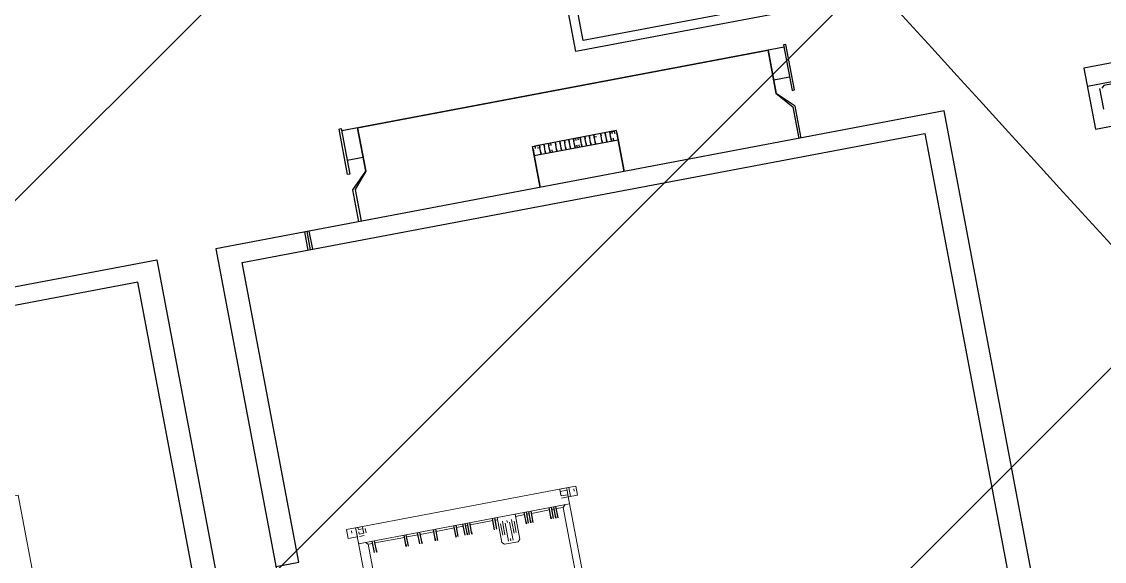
# Model space of a CAD drawing. Extents: x 407440 to 411585, y 6041728 to 6045069.
# Drawn here: x 410407.67 to 410434.59, y 6044278.68 to 6044292.09 of the extents above; entities that cross this region are included whole.
import ezdxf

# ---------------------------------------------------------------- set-up
doc = ezdxf.new("R2010")
doc.units = 0
doc.header["$LTSCALE"] = 5
doc.linetypes.add('foc-TIELINE', pattern=[1.875, 1.25, -0.625])
doc.layers.add('C-WS-T', color=13, linetype='Continuous', lineweight=9)
for name, color, linetype in [('P-BUFFER-PURPLE', 187, 'foc-TIELINE'), ('P-PROPOSED-EXISTING-H', 59, 'Continuous'), ('T-TIE', 201, 'foc-TIELINE')]:
    doc.layers.add(name, color=color, linetype=linetype)
doc.styles.add('80CG', font='ARIALN.TTF', dxfattribs={"height": 10})
doc.dimstyles.new('Compass 5 000', dxfattribs={"dimscale": 5, "dimtxt": 9, "dimasz": 2, "dimexe": 0.2, "dimexo": 0.0625, "dimgap": 0.5, "dimtad": 0, "dimtih": 1, "dimtoh": 1, "dimzin": 0, "dimdsep": 46, "dimtxsty": '80CG', "dimcen": 0.1, "dimse1": 1, "dimse2": 1, "dimclrd": 256, "dimclrt": 256, "dimaunit": 1, "dimadec": 4, "dimazin": 0, "dimtfac": 0.06, "dimtofl": 0, "dimtmove": 0, "dimatfit": 1, "dimfxl": 0.2, "dimtolj": 1, "dimtzin": 0, "dimlwd": -1, "dimarcsym": 0})

# ---------------------------------------------------------------- blocks, each defined once
blk = doc.blocks.new('P-RIG-877')
at = {"layer": 'T-TIE', "linetype": 'ByBlock', "lineweight": 25}
for points in [[(-3.9609, 7.3477), (-4.2708, 7.3477), (-4.2708, -9.816), (-3.9609, -9.816)], [(-4.4316, -11.2511), (-4.6612, -11.2511), (-4.6612, -11.2626), (-4.4316, -11.2626)], [(-4.3627, -12.1925), (-4.3512, -12.1925)], [(-4.3627, -12.2155), (-4.3512, -12.2155)], [(-4.3627, -12.2385), (-4.3512, -12.2385)], [(-4.3627, -12.3188), (-4.3512, -12.3188)], [(-4.3627, -12.3418), (-4.3512, -12.3418)], [(-4.3627, -12.3992), (-4.3512, -12.3992)], [(-4.3627, -12.4222), (-4.3512, -12.4222)], [(-4.3971, -12.4681), (-4.3856, -12.4681)], [(-4.3627, -12.4681), (-4.3512, -12.4681)], [(-4.3971, -12.5025), (-4.3856, -12.5025)], [(-4.3627, -12.5025), (-4.3512, -12.5025)], [(-4.3627, -12.5255), (-4.3512, -12.5255)], [(-4.4316, -13.5128), (-4.6612, -13.5128), (-4.6612, -13.5013), (-4.4316, -13.5013)]]:
    blk.add_lwpolyline(points, close=True, dxfattribs=at)
for points in [[(-4.179, -9.816), (-4.179, -9.3912)], [(-4.156, -9.5749), (-4.1675, -9.5864), (-4.1675, -9.7357), (-4.156, -9.7471)], [(-4.156, -9.7586), (-4.0527, -9.7586)], [(8.4383, -11.343), (8.2202, -11.343), (8.1513, -11.2741), (7.9906, -11.2741), (7.9906, -10.5393), (-4.1905, -10.5393), (-4.1905, -14.2246), (7.9906, -14.2246), (7.9906, -13.1914), (8.0021, -13.1914), (7.9217, -13.1684)], [(-2.5832, -14.2246), (-2.5832, -14.1098), (-4.0986, -14.1098), (-4.0986, -10.6541), (7.8873, -10.6541), (7.8873, -11.5037), (7.9906, -11.5037)], [(-5.7404, -10.8952), (-4.8219, -10.8952), (-4.8219, -12.2844), (-5.7404, -12.2844)], [(-5.7404, -10.9526), (-4.8678, -10.9526), (-4.8678, -12.2385), (-5.7404, -12.2385)], [(-4.6497, -11.2626), (-4.6497, -13.5013)], [(-4.5004, -11.343), (-4.5004, -11.2626)], [(-4.1905, -11.2626), (-4.3512, -11.2626), (-4.4316, -11.343), (-4.3512, -11.2741), (-4.1905, -11.2741)], [(-4.6497, -13.421), (-4.6497, -11.343), (-4.4316, -11.343), (-4.6497, -11.343)], [(-4.3856, -12.1581), (-4.3512, -12.1581), (-4.3971, -12.1581), (-4.3971, -12.5714)], [(-4.3512, -12.1581), (-4.1905, -12.1581), (-4.3512, -12.1581)], [(-4.3512, -12.5829), (-4.3512, -12.1581)], [(-4.3971, -12.1925), (-4.3856, -12.1925), (-4.3971, -12.1925), (-4.3856, -12.1925), (-4.3971, -12.1925), (-4.3971, -12.1696), (-4.3856, -12.1696)], [(-4.3856, -12.1811), (-4.3971, -12.1811)], [(-4.3512, -12.2155), (-4.3627, -12.2155), (-4.3742, -12.2155), (-4.3856, -12.2155), (-4.3971, -12.2155), (-4.3856, -12.2155), (-4.3971, -12.2155), (-4.3856, -12.2155)], [(-4.3512, -12.1925), (-4.3627, -12.1925), (-4.3742, -12.1925), (-4.3856, -12.1925)], [(-4.3512, -12.1811), (-4.3627, -12.1811)], [(-4.3512, -12.2385), (-4.3627, -12.2385), (-4.3742, -12.2385), (-4.3856, -12.2385), (-4.3971, -12.2385), (-4.3856, -12.2385), (-4.3971, -12.2385), (-4.3856, -12.2385)], [(-4.3512, -12.2729), (-4.3627, -12.2729), (-4.3742, -12.2729), (-4.3856, -12.2729), (-4.3971, -12.2729), (-4.3856, -12.2729), (-4.3971, -12.2729)], [(-4.3856, -12.2614), (-4.3856, -12.2729)], [(-4.3627, -12.2729), (-4.3512, -12.2729), (-4.3512, -12.2614)], [(-4.3512, -12.2959), (-4.3627, -12.2959), (-4.3512, -12.2959), (-4.3627, -12.2959), (-4.3742, -12.2959), (-4.3856, -12.2959), (-4.3971, -12.2959), (-4.3856, -12.2959), (-4.3971, -12.2959), (-4.3856, -12.2959)], [(-4.3512, -12.3188), (-4.3627, -12.3188), (-4.3742, -12.3188), (-4.3856, -12.3188), (-4.3971, -12.3188), (-4.3856, -12.3188), (-4.3971, -12.3188), (-4.3856, -12.3188)], [(-4.3512, -12.3418), (-4.3627, -12.3418), (-4.3742, -12.3418), (-4.3856, -12.3418), (-4.3971, -12.3418), (-4.3856, -12.3418), (-4.3971, -12.3418), (-4.3856, -12.3418)], [(-4.3856, -12.3533), (-4.3971, -12.3533)], [(-4.3856, -12.3647), (-4.3971, -12.3647)], [(-4.3512, -12.3762), (-4.3627, -12.3762), (-4.3512, -12.3762), (-4.3627, -12.3762), (-4.3742, -12.3762), (-4.3856, -12.3762), (-4.3971, -12.3762), (-4.3856, -12.3762), (-4.3971, -12.3762), (-4.3856, -12.3762)], [(-4.3512, -12.3533), (-4.3627, -12.3533)], [(-4.3512, -12.3647), (-4.3627, -12.3647)], [(-4.3512, -12.3992), (-4.3627, -12.3992), (-4.3742, -12.3992), (-4.3856, -12.3992), (-4.3971, -12.3992), (-4.3856, -12.3992), (-4.3971, -12.3992), (-4.3856, -12.3992)], [(-4.3512, -12.4222), (-4.3627, -12.4222), (-4.3742, -12.4222), (-4.3856, -12.4222), (-4.3971, -12.4222), (-4.3856, -12.4222), (-4.3971, -12.4222), (-4.3856, -12.4222)], [(-4.3512, -12.4451), (-4.3627, -12.4451), (-4.3512, -12.4451), (-4.3627, -12.4451), (-4.3742, -12.4451), (-4.3856, -12.4451), (-4.3971, -12.4451), (-4.3856, -12.4451), (-4.3971, -12.4451), (-4.3856, -12.4451)], [(-4.3627, -12.4681), (-4.3512, -12.4681), (-4.3627, -12.4681), (-4.3742, -12.4681), (-4.3856, -12.4681), (-4.3971, -12.4681), (-4.3856, -12.4681), (-4.3971, -12.4681)], [(-4.3856, -12.491), (-4.3971, -12.491)], [(-4.3512, -12.491), (-4.3627, -12.491)], [(-4.3856, -12.5025), (-4.3971, -12.5025)], [(-4.3856, -12.5025), (-4.3971, -12.5025)], [(-4.3856, -12.5025), (-4.3971, -12.5025)], [(-4.3512, -12.5255), (-4.3627, -12.5255), (-4.3742, -12.5255), (-4.3856, -12.5255), (-4.3971, -12.5255), (-4.3856, -12.5255), (-4.3971, -12.5255), (-4.3856, -12.5255)], [(-4.3742, -12.5025), (-4.3856, -12.5025)], [(-4.3627, -12.5025), (-4.3742, -12.5025)], [(-4.3512, -12.5025), (-4.3627, -12.5025)], [(-4.3512, -12.5025), (-4.3627, -12.5025)], [(-4.3856, -12.5829), (-4.3512, -12.5829), (-4.3971, -12.5829), (-4.3971, -12.5484), (-4.3971, -12.5714), (-4.3856, -12.5714)], [(-4.3512, -12.5484), (-4.3627, -12.5484), (-4.3742, -12.5484), (-4.3856, -12.5484), (-4.3971, -12.5484), (-4.3856, -12.5484), (-4.3971, -12.5484)], [(-4.3856, -12.5599), (-4.3856, -12.5484)], [(-4.3627, -12.5484), (-4.3512, -12.5484), (-4.3512, -12.5599)], [(-4.3512, -12.5829), (-4.1905, -12.5829), (-4.3512, -12.5829)], [(-2.5602, -12.801), (-2.6176, -12.801)], [(-2.5717, -12.8125), (-2.5602, -12.8125), (-2.6176, -12.8125)], [(-2.5602, -12.824), (-2.6176, -12.824)], [(-2.5717, -12.8355), (-2.5602, -12.8355), (-2.6176, -12.8355)], [(-2.5602, -12.9273), (-2.6176, -12.9273)], [(-2.5717, -12.9388), (-2.5602, -12.9388), (-2.6176, -12.9388)], [(-2.5602, -12.9503), (-2.6176, -12.9503)], [(-2.5717, -12.9617), (-2.5602, -12.9617), (-2.6176, -12.9617)], [(-2.5602, -13.111), (-2.6176, -13.111)], [(-2.5602, -13.1225), (-2.6176, -13.1225)], [(-2.5717, -13.2373), (-2.5602, -13.2373), (-2.6176, -13.2373)], [(-2.5602, -13.2488), (-2.6176, -13.2488)], [(-2.5717, -13.2602), (-2.5602, -13.2602), (-2.6176, -13.2602)], [(-2.5602, -13.2717), (-2.6176, -13.2717)], [(-2.5602, -13.3062), (-2.6176, -13.3062)], [(-2.5717, -13.3176), (-2.5602, -13.3176), (-2.6176, -13.3176)], [(-4.6497, -13.421), (-4.4316, -13.421), (-4.6497, -13.421)], [(-4.5004, -13.421), (-4.5004, -13.5013)], [(-4.1905, -13.5013), (-4.3512, -13.5013), (-4.4316, -13.421), (-4.3512, -13.4899), (-4.1905, -13.4899)], [(-2.5602, -13.4095), (-2.6176, -13.4095)], [(-2.5717, -13.421), (-2.5602, -13.421), (-2.6176, -13.421)], [(-2.5717, -13.4899), (-2.5602, -13.4899), (-2.6176, -13.4899)], [(-2.5602, -13.5013), (-2.6176, -13.5013)], [(-2.5602, -13.5587), (-2.6176, -13.5587)], [(-2.5717, -13.5702), (-2.5602, -13.5702), (-2.6176, -13.5702)], [(-2.5717, -13.7195), (-2.5602, -13.7195), (-2.6176, -13.7195)], [(-4.1905, -13.7539), (-4.0986, -13.7539)], [(-4.1905, -13.7654), (-4.0986, -13.7654)], [(-4.1905, -13.7769), (-4.0986, -13.7769)], [(-2.5602, -13.731), (-2.6176, -13.731)], [(8.4383, -17.4048), (8.2202, -17.4048), (8.1513, -17.4737), (7.9906, -17.4737), (7.9906, -18.2084), (-4.1905, -18.2084), (-4.1905, -14.5231), (7.9906, -14.5231), (7.9906, -15.5564), (8.0021, -15.5564), (7.9217, -15.5794)], [(-2.5832, -14.5231), (-2.5832, -14.6379), (-4.0986, -14.6379), (-4.0986, -18.0936), (-2.8128, -18.0936), (-2.8128, -18.2084)]]:
    blk.add_lwpolyline(points, dxfattribs=at)
at = {"layer": 'T-TIE', "linetype": 'ByBlock', "lineweight": 5}
for points in [[(-2.652, -12.7666), (-2.652, -12.7321), (-2.652, -12.6862), (-2.698, -12.6862), (-2.698, -12.7321)], [(-2.675, -12.6977), (-2.6865, -12.6977)], [(-2.652, -12.7206), (-2.698, -12.7206)], [(-2.6865, -12.7321), (-2.698, -12.7321), (-2.698, -12.7666), (-2.6865, -12.7666), (-2.6635, -12.7666), (-2.675, -12.7666)], [(-2.6635, -12.7321), (-2.675, -12.7321)], [(-2.675, -13.7884), (-2.6635, -13.7884), (-2.6635, -13.7654), (-2.6865, -13.7654), (-2.6865, -13.7884), (-2.698, -13.7884), (-2.698, -13.7654), (-2.6865, -13.7654)], [(-2.6865, -13.7539), (-2.6635, -13.7539)], [(-2.6635, -13.7654), (-2.675, -13.7654)], [(-2.652, -13.7654), (-2.652, -13.7884)], [(-2.6635, -13.7998), (-2.6865, -13.7998)], [(-2.675, -13.8228), (-2.6865, -13.8228)]]:
    blk.add_lwpolyline(points, dxfattribs=at)
for points in [[(-2.6865, -12.6977), (-2.675, -12.6977)], [(-2.6635, -12.7321), (-2.6865, -12.7321), (-2.6865, -12.7666), (-2.6635, -12.7666)], [(-2.698, -13.7998), (-2.698, -13.8458), (-2.652, -13.8458), (-2.652, -13.7998)], [(-2.6865, -13.8228), (-2.675, -13.8228)]]:
    blk.add_lwpolyline(points, close=True, dxfattribs=at)
at = {"layer": 'T-TIE', "linetype": 'ByBlock', "lineweight": 18}
for points in [[(-2.6865, -12.7321), (-2.698, -12.7321), (-2.698, -13.7998), (-2.6865, -13.7998)], [(-2.1239, -12.7321), (-2.6635, -12.7321)], [(-2.6176, -13.7998), (-2.6176, -12.7321), (-2.6176, -13.7998)], [(-2.6061, -12.801), (-2.6061, -12.7666), (-2.6176, -12.7551)], [(-2.6061, -12.7666), (-2.0895, -12.7666)], [(-2.6061, -12.824), (-2.6061, -12.8125)], [(-2.6061, -12.9273), (-2.6061, -12.8355)], [(-2.6061, -12.9503), (-2.6061, -12.9388)], [(-2.6061, -13.0077), (-2.6061, -12.9617)], [(-2.5372, -13.0306), (-2.5258, -13.0306), (-2.5832, -13.0306), (-2.5946, -13.0306)], [(-2.5832, -13.0191), (-2.5258, -13.0191)], [(-2.5832, -13.0536), (-2.5946, -13.0536)], [(-2.5946, -13.0766), (-2.5832, -13.0766), (-2.5258, -13.0766), (-2.5372, -13.0766)], [(-2.4913, -13.0421), (-2.5832, -13.0421)], [(-2.4913, -13.0651), (-2.5832, -13.0651)], [(-2.4913, -13.0536), (-2.5028, -13.0536)], [(-2.6061, -13.111), (-2.6061, -13.0995)], [(-2.6061, -13.2373), (-2.6061, -13.1225)], [(-2.5832, -13.088), (-2.5258, -13.088)], [(-2.5602, -13.111), (-2.5717, -13.111)], [(-2.6061, -13.2602), (-2.6061, -13.2488)], [(-2.6061, -13.3062), (-2.6061, -13.2717)], [(-2.6061, -13.4095), (-2.6061, -13.3176)], [(-2.6061, -13.4899), (-2.6061, -13.421)], [(-2.6061, -13.5587), (-2.6061, -13.5013)], [(-2.6061, -13.7195), (-2.6061, -13.5702)], [(-2.6061, -13.7539), (-2.6176, -13.7654)], [(-2.6061, -13.731), (-2.6061, -13.7539), (-2.0895, -13.7539)], [(-2.6635, -13.7998), (-2.1239, -13.7998)]]:
    blk.add_lwpolyline(points, dxfattribs=at)
for points in [[(-2.4798, -13.088), (-2.4913, -13.0995), (-2.6176, -13.0995), (-2.6176, -13.0077), (-2.4913, -13.0077), (-2.4798, -13.0191)], [(-1.8484, -15.4186), (-3.1687, -15.4186), (-3.1687, -17.2785), (-1.8484, -17.2785)]]:
    blk.add_lwpolyline(points, close=True, dxfattribs=at)

msp = doc.modelspace()

# ---------------------------------------------------------------- hatches: boundary and pattern name
at = {"layer": 'P-PROPOSED-EXISTING-H'}
h = msp.add_hatch(dxfattribs=at)
h.set_pattern_fill('ANSI31', color=256, scale=3.498392, style=0)
h.set_pattern_definition([(45, (-102.852, 2739.382), (-7.854113246, 7.854113246), [])])
edge = h.paths.add_edge_path()
edge.add_line((410849.565, 6043843.767), (410381.581, 6043755.258))
edge.add_line((410381.581, 6043755.258), (409934.712, 6043670.743))
edge.add_line((409934.712, 6043670.743), (409814.106, 6044308.44))
edge.add_line((409814.106, 6044308.44), (410263.945, 6044377.375))
edge.add_line((410263.945, 6044377.375), (410794.85, 6044458.734))
edge.add_line((410794.85, 6044458.734), (411169.273, 6044565.411))
edge.add_line((411169.273, 6044565.411), (411290.002, 6043927.065))
edge.add_line((411290.002, 6043927.065), (411039.067, 6043879.607))
edge.add_arc((410922.403, 6043977.554), 152.33, 241.43508, 319.98432, ccw=False)

# ---------------------------------------------------------------- linework, layer by layer
at = {"layer": 'P-BUFFER-PURPLE'}
msp.add_circle((410670.316, 6044396.422, -0.107), 250.434, dxfattribs=at)

# ---------------------------------------------------------------- block references
at = {"layer": 'T-TIE', "linetype": 'ByBlock', "xscale": 4.999999999955019, "yscale": 4.999999999955019, "zscale": 4.999999999955019, "rotation": 280.7096999997605}
msp.add_blockref('P-RIG-877', (410486.28, 6044279.077), dxfattribs=at)

# ---------------------------------------------------------------- leaders
at = {"layer": 'C-WS-T', "path_type": 1}
msp.add_leader([(410444.937, 6044275.387), (410404.209, 6044320.065)], dimstyle='Compass 5 000', override={"dimgap": 0.5, "dimtad": 0}, dxfattribs=at)

doc.saveas('drawing.dxf')
